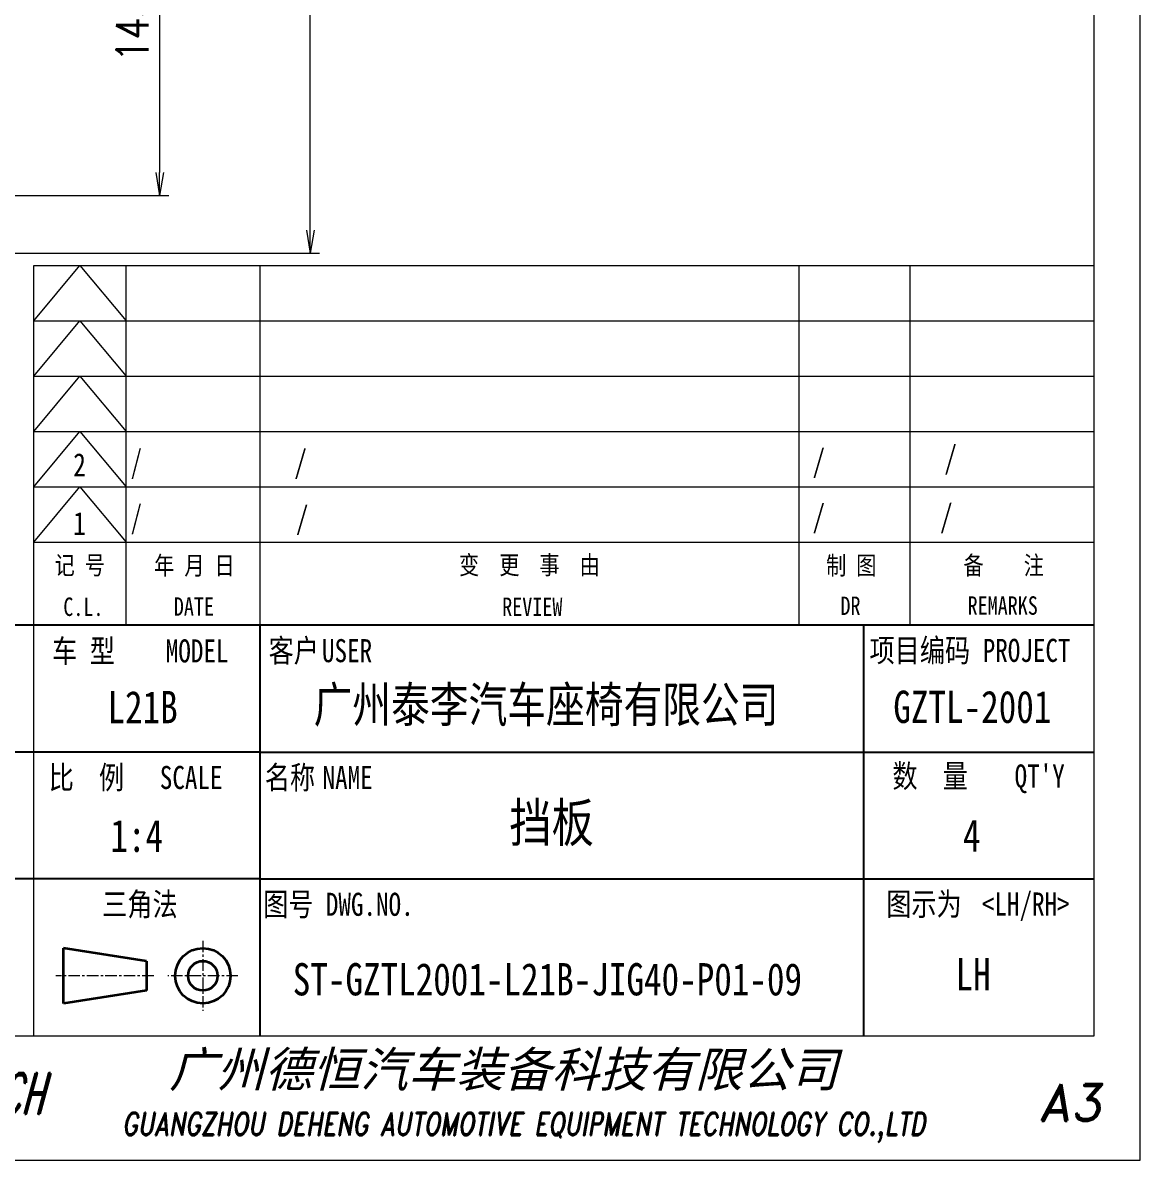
# Model space of a CAD drawing. Header units: millimetres. Extents: x 1333 to 190452, y -42879 to -5704.
# Drawn here: x 182401.7 to 182886.5, y -17760.8 to -17267.5 of the extents above; entities that cross this region are included whole.
import ezdxf
from ezdxf.enums import TextEntityAlignment as Align

# ---------------------------------------------------------------- set-up
doc = ezdxf.new("R2010")
doc.units = ezdxf.units.MM
doc.header["$LTSCALE"] = 0.5
doc.linetypes.add('AM_ISO08W050x2', pattern=[9, 6, -0.75, 1.5, -0.75])
doc.linetypes.add('CENTER', pattern=[2, 1.25, -0.25, 0.25, -0.25])
for name, color, linetype, lineweight in [('中心线', 2, 'AM_ISO08W050x2', 18), ('图框', 7, 'Continuous', 18), ('标注线', 3, 'Continuous', 18)]:
    doc.layers.add(name, color=color, linetype=linetype, lineweight=lineweight)
for name, color, linetype in [('图\\M+19E79\\M+195B6\\M+18E9A', 7, 'Continuous'), ('图号', 7, 'Continuous'), ('图名', 7, 'Continuous'), ('数量', 7, 'Continuous'), ('车型', 7, 'Continuous')]:
    doc.layers.add(name, color=color, linetype=linetype)
doc.layers.add('打印-禁用', color=7, linetype='Continuous', lineweight=15, plot=False)
doc.styles.add('DIM', font='romans.shx', dxfattribs={"width": 0.8, "bigfont": 'bigfont.shx'})
doc.styles.add('STYLE1', font='')
doc.styles.add('国标', font='simfang.ttf', dxfattribs={"width": 0.8})
doc.styles.add('标题\\M+18E9A', font='romand.shx', dxfattribs={"oblique": 10, "bigfont": 'bigfont.shx'})
doc.styles.get('STYLE1').set_extended_font_data('SimSun')
doc.dimstyles.new('DEH 1-4', dxfattribs={"dimscale": 4, "dimtxt": 3.5, "dimasz": 2.5, "dimexe": 1, "dimexo": 0.625, "dimgap": 1.2, "dimtad": 1, "dimdsep": 46, "dimtxsty": 'DIM', "dimblk": 'OPEN', "dimcen": 0, "dimclrd": 8, "dimclre": 8, "dimclrt": 2, "dimazin": 2, "dimtfac": 0.5, "dimtmove": 0, "dimatfit": 3, "dimldrblk": 'OPEN', "dimfxl": 0, "dimtolj": 2, "dimlwd": 18, "dimlwe": 18, "dimarcsym": 0})

# ---------------------------------------------------------------- blocks, each defined once
blk = doc.blocks.new('GZDEH零件A3图框V01版')
at = {"layer": '中心线', "color": 1, "linetype": 'CENTER', "lineweight": 5, "ltscale": 2}
for p, q in [((3175.82, -1822.66), (3175.82, -1830.26)), ((3170.49, -1826.46), (3159.89, -1826.46)), ((3179.62, -1826.46), (3172.02, -1826.46))]:
    blk.add_line(p, q, dxfattribs=at)
at = {"layer": '图\\M+19E79\\M+195B6\\M+18E9A', "color": 7}
blk.add_line((3272.49, -1788.46), (3092.49, -1788.46), dxfattribs=at)
at = {"layer": '图\\M+19E79\\M+195B6\\M+18E9A', "color": 9}
for p, q in [((3272.49, -1788.46), (3092.49, -1788.46)), ((3181.99, -1788.46), (3181.99, -1832.96)), ((3247.49, -1788.46), (3247.49, -1832.96)), ((3181.99, -1802.21), (3092.49, -1802.21)), ((3181.99, -1802.21), (3272.49, -1802.21)), ((3181.99, -1815.96), (3092.49, -1815.96)), ((3181.99, -1815.96), (3272.49, -1815.96))]:
    blk.add_line(p, q, dxfattribs=at)
at = {"layer": '图框', "linetype": 'Continuous'}
for p, q in [((3272.49, -1832.96), (3272.49, -1554.46)), ((3157.49, -1749.46), (3272.49, -1749.46)), ((3157.49, -1832.96), (3157.49, -1749.46)), ((2882.49, -1832.96), (3272.49, -1832.96))]:
    blk.add_line(p, q, dxfattribs=at)
at = {"layer": '图框', "color": 9}
for p, q in [((3157.49, -1755.46), (3162.49, -1749.46)), ((3162.49, -1749.46), (3167.49, -1755.46)), ((3167.49, -1788.46), (3167.49, -1749.46)), ((3240.49, -1788.46), (3240.49, -1749.46)), ((3252.49, -1749.46), (3252.49, -1788.46)), ((3157.49, -1755.46), (3272.49, -1755.46)), ((3157.49, -1761.46), (3162.49, -1755.46)), ((3162.49, -1755.46), (3167.49, -1761.46)), ((3157.49, -1761.46), (3272.49, -1761.46)), ((3157.49, -1767.46), (3162.49, -1761.46)), ((3162.49, -1761.46), (3167.49, -1767.46)), ((3157.49, -1767.46), (3272.49, -1767.46)), ((3157.49, -1773.46), (3162.49, -1767.46)), ((3162.49, -1767.46), (3167.49, -1773.46)), ((3157.49, -1773.46), (3272.49, -1773.46)), ((3157.49, -1779.46), (3162.49, -1773.46)), ((3162.49, -1773.46), (3167.49, -1779.46)), ((3157.49, -1779.46), (3272.49, -1779.46))]:
    blk.add_line(p, q, dxfattribs=at)
at = {"layer": '图框', "color": 9, "linetype": 'Continuous'}
blk.add_line((3181.99, -1749.46), (3181.99, -1832.96), dxfattribs=at)
at = {"layer": '图框', "color": 2, "linetype": 'ByBlock', "lineweight": 35}
for p, q in [((3169.69, -1824.86), (3160.69, -1823.46)), ((3160.69, -1829.46), (3160.69, -1823.46)), ((3169.69, -1824.86), (3169.69, -1828.06)), ((3169.69, -1828.06), (3160.69, -1829.46))]:
    blk.add_line(p, q, dxfattribs=at)
for radius in [3, 1.6]:
    blk.add_circle((3175.82, -1826.46), radius, dxfattribs=at)
at = {"layer": '打印-禁用', "linetype": 'Continuous'}
for p, q in [((3277.49, -1846.46), (3277.49, -1549.46)), ((2857.49, -1846.46), (3277.49, -1846.46))]:
    blk.add_line(p, q, dxfattribs=at)
at = {"layer": '图\\M+19E79\\M+195B6\\M+18E9A', "color": 9, "style": '国标', "width": 0.8}
for s, p in [('车 型', (3162.87, -1791.2)), ('MODEL', (3175.2, -1791.24))]:
    blk.add_text(s, height=2.5, dxfattribs=at).set_placement(p, align=Align.MIDDLE)
for s, p in [('客户', (3185.68, -1792.46)), ('USER', (3191.46, -1792.46))]:
    blk.add_text(s, height=2.5, dxfattribs=at).set_placement(p, align=Align.CENTER)
for s, p in [('项目编码 PROJECT', (3248.13, -1792.43)), ('比  例\u3000', (3159.1, -1806.21)), ('SCALE', (3171.15, -1806.21)), ('名称\u3000', (3182.54, -1806.21)), ('NAME', (3188.8, -1806.21)), ('数  量', (3250.61, -1806.05)), ("QT'Y ", (3263.86, -1806.05)), ('三角法', (3164.9, -1819.96)), ('图号', (3182.36, -1819.96)), ('DWG.NO.', (3189.16, -1819.96)), ('图示为', (3249.94, -1819.93)), ('<LH/RH>', (3260.31, -1819.93))]:
    blk.add_text(s, height=2.5, dxfattribs=at).set_placement(p)
at = {"layer": '图\\M+19E79\\M+195B6\\M+18E9A', "color": 7, "lineweight": -3, "style": 'STYLE1', "oblique": 15}
blk.add_text('广州德恒汽车装备科技有限公司', height=3.8, dxfattribs=at).set_placement((3172.16, -1838.51))
at = {"layer": '图\\M+19E79\\M+195B6\\M+18E9A', "color": 7, "style": '标题\\M+18E9A'}
for s, height, oblique, width, p in [('DEH-TECH', 4.4, 15, 0.6, (3149.16, -1839.21)), ('GUANGZHOU DEHENG AUTOMOTIVE EQUIPMENT TECHNOLOGY CO.,LTD ', 2.5, 10, 0.75, (3211.26, -1842.9))]:
    blk.add_text(s, height=height, dxfattribs=dict(at, oblique=oblique, width=width)).set_placement(p, align=Align.MIDDLE)
at = {"layer": '图\\M+19E79\\M+195B6\\M+18E9A', "color": 7, "style": '标题\\M+18E9A', "oblique": 10}
blk.add_text('A3', height=4, dxfattribs=at).set_placement((3269.91, -1840.2), align=Align.MIDDLE)
at = {"layer": '图框', "color": 9, "style": '国标', "width": 0.8}
for s, p in [('记 号', (3162.47, -1782.94)), ('年 月 日', (3174.9, -1782.98)), ('变  更  事  由', (3211.24, -1782.93)), ('C.L.', (3162.86, -1787.45)), ('DATE', (3174.85, -1787.42)), ('REVIEW', (3211.55, -1787.45))]:
    blk.add_text(s, height=2, dxfattribs=at).set_placement(p, align=Align.CENTER)
for s, p in [('制 图', (3246.15, -1781.95)), ('备    注', (3262.68, -1781.92)), ('DR', (3246.06, -1786.34)), ('REMARKS', (3262.57, -1786.32))]:
    blk.add_text(s, height=2, dxfattribs=at).set_placement(p, align=Align.MIDDLE)
blk = doc.blocks.new('DEH A3')
at = {"layer": '图框'}
blk.add_blockref('GZDEH零件A3图框V01版', (-2857.49, 1846.46), dxfattribs=at)
blk = doc.blocks.new('_Open')
at = {"color": 0, "linetype": 'ByBlock', "lineweight": -2}
for p, q in [((-1, 0.167), (0, 0)), ((-1, -0.167), (0, 0)), ((0, 0), (-1, 0))]:
    blk.add_line(p, q, dxfattribs=at)
blk = doc.blocks.new('*D177')
at = {"layer": 'Defpoints', "color": 0, "transparency": 16777216}
for p in [(182339.86, -16847.53), (182526.41, -16847.53), (182339.86, -17367.53)]:
    blk.add_point(p, dxfattribs=at)
at = {"layer": '标注线', "color": 8, "lineweight": 18, "transparency": 16777216}
for p, q in [((182342.36, -16847.53), (182530.41, -16847.53)), ((182526.41, -17357.53), (182526.41, -16857.53)), ((182342.36, -17367.53), (182530.41, -17367.53))]:
    blk.add_line(p, q, dxfattribs=at)
at = {"layer": '标注线', "color": 8, "lineweight": 18, "transparency": 16777216, "xscale": 10, "yscale": 10, "zscale": 10}
for p, rotation in [((182526.41, -16847.53), 90), ((182526.41, -17367.53), 270)]:
    blk.add_blockref('_Open', p, dxfattribs=dict(at, rotation=rotation))
at = {"layer": '标注线', "color": 2, "transparency": 16777216, "insert": (182514.61, -17107.53), "char_height": 14, "attachment_point": 5, "rotation": 90, "style": 'DIM'}
blk.add_mtext('\\A2;520', dxfattribs=at)
blk = doc.blocks.new('*D203')
at = {"layer": 'Defpoints', "color": 0, "transparency": 16777216}
for p in [(182319.87, -17197.53), (182169.86, -17342.53), (182461.02, -17342.53)]:
    blk.add_point(p, dxfattribs=at)
at = {"layer": '标注线', "color": 8, "lineweight": 18, "transparency": 16777216}
for p, q in [((182322.37, -17197.53), (182465.02, -17197.53)), ((182461.02, -17207.53), (182461.02, -17332.53)), ((182172.36, -17342.53), (182465.02, -17342.53))]:
    blk.add_line(p, q, dxfattribs=at)
at = {"layer": '标注线', "color": 8, "lineweight": 18, "transparency": 16777216, "xscale": 10, "yscale": 10, "zscale": 10}
for p, rotation in [((182461.02, -17197.53), 90), ((182461.02, -17342.53), 270)]:
    blk.add_blockref('_Open', p, dxfattribs=dict(at, rotation=rotation))
at = {"layer": '标注线', "color": 2, "transparency": 16777216, "insert": (182449.22, -17270.03), "char_height": 14, "attachment_point": 5, "rotation": 90, "style": 'DIM'}
blk.add_mtext('\\A2;145', dxfattribs=at)

msp = doc.modelspace()

# ---------------------------------------------------------------- block references
at = {"layer": '图框', "xscale": 4, "yscale": 4, "zscale": 4}
msp.add_blockref('DEH A3', (181206.497, -17760.849), dxfattribs=at)

# ---------------------------------------------------------------- texts
at = {"layer": '图\\M+19E79\\M+195B6\\M+18E9A', "color": 3, "style": '国标'}
for s, height, width, p in [('/', 10, 0.705904, (182448.536, -17462.96)), ('/', 10, 0.8, (182519.478, -17462.96)), ('/', 10, 0.8, (182744.298, -17462.566)), ('/', 10, 0.8, (182801.478, -17461.082)), ('2', 10, 0.8, (182423.608, -17464.224)), ('/', 10, 0.705904, (182448.536, -17486.96)), ('/', 10, 0.8, (182520.166, -17487.3)), ('/', 10, 0.8, (182744.298, -17486.566)), ('/', 10, 0.8, (182799.623, -17486.522)), ('1', 10, 0.8, (182423.564, -17489.664)), ('广州泰李汽车座椅有限公司', 15.4, 0.8, (182527.877, -17570.925)), ('GZTL-2001', 14, 0.8, (182779.365, -17571.209)), ('1:4', 14, 0.8, (182439.699, -17627.116))]:
    msp.add_text(s, height=height, dxfattribs=dict(at, width=width)).set_placement(p)
at = {"layer": '图\\M+19E79\\M+195B6\\M+18E9A', "color": 3, "style": '国标', "width": 0.8}
msp.add_text('LH', height=14, dxfattribs=at).set_placement((182813.984, -17687.184), align=Align.CENTER)
at = {"layer": '图号', "color": 3, "style": '国标', "width": 0.8}
msp.add_text('ST-GZTL2001-L21B-JIG40-P01-09', height=14, dxfattribs=at).set_placement((182518.815, -17689.355))
at = {"layer": '图名', "color": 3, "style": '国标', "width": 0.8}
msp.add_text('挡板', height=16.8, dxfattribs=at).set_placement((182631.105, -17622.795), align=Align.CENTER)
at = {"layer": '数量', "color": 3, "style": '国标', "width": 0.8}
msp.add_text('4', height=14, dxfattribs=at).set_placement((182813.368, -17627.055), align=Align.CENTER)
at = {"layer": '车型', "color": 3, "style": '国标', "width": 0.8}
msp.add_text('L21B', height=14, dxfattribs=at).set_placement((182453.675, -17571.325), align=Align.CENTER)

# ---------------------------------------------------------------- dimensions: what is measured, and where the dimension line sits
at = {"layer": '标注线'}
for base, p1, p2, picture, middle in [((182526.414, -16847.533), (182339.86, -17367.533), (182339.86, -16847.533), '*D177', (182514.614, -17107.533)), ((182461.02, -17342.533), (182319.873, -17197.533), (182169.86, -17342.533), '*D203', (182449.22, -17270.033))]:
    dim = msp.add_linear_dim(base=base, p1=p1, p2=p2, angle=90, dimstyle='DEH 1-4', dxfattribs=at)
    dim.commit()
    dim.dimension.update_dxf_attribs({"geometry": picture, "text_midpoint": middle})

doc.saveas('drawing.dxf')
